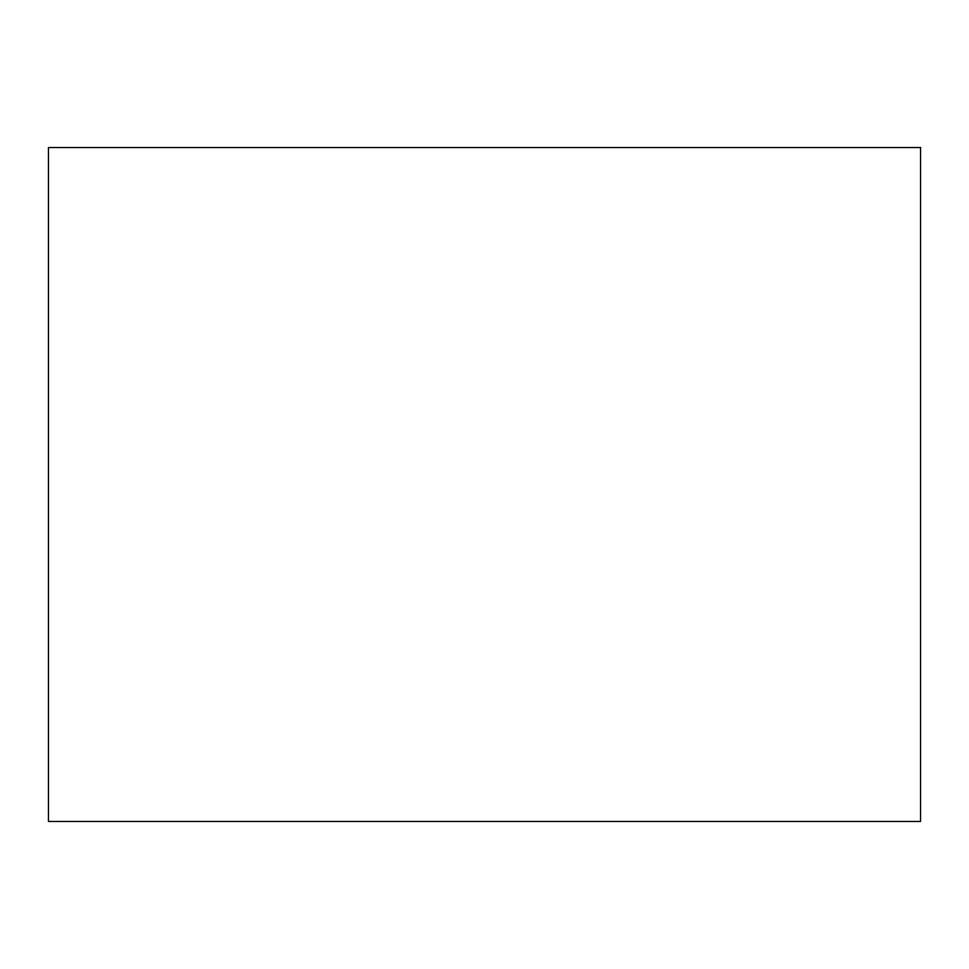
<?xml version="1.0" encoding="UTF-8"?>
<svg xmlns="http://www.w3.org/2000/svg" width="969" height="969" viewBox="0 0 969 969"><rect width="100%" height="100%" fill="white"/><g stroke="black" fill="none" stroke-linecap="round" stroke-linejoin="round"><path stroke-width="1.45" d="M920.55 147.53L48.45 147.53L48.45 821.47L920.55 821.47L920.55 147.53"/></g></svg>
